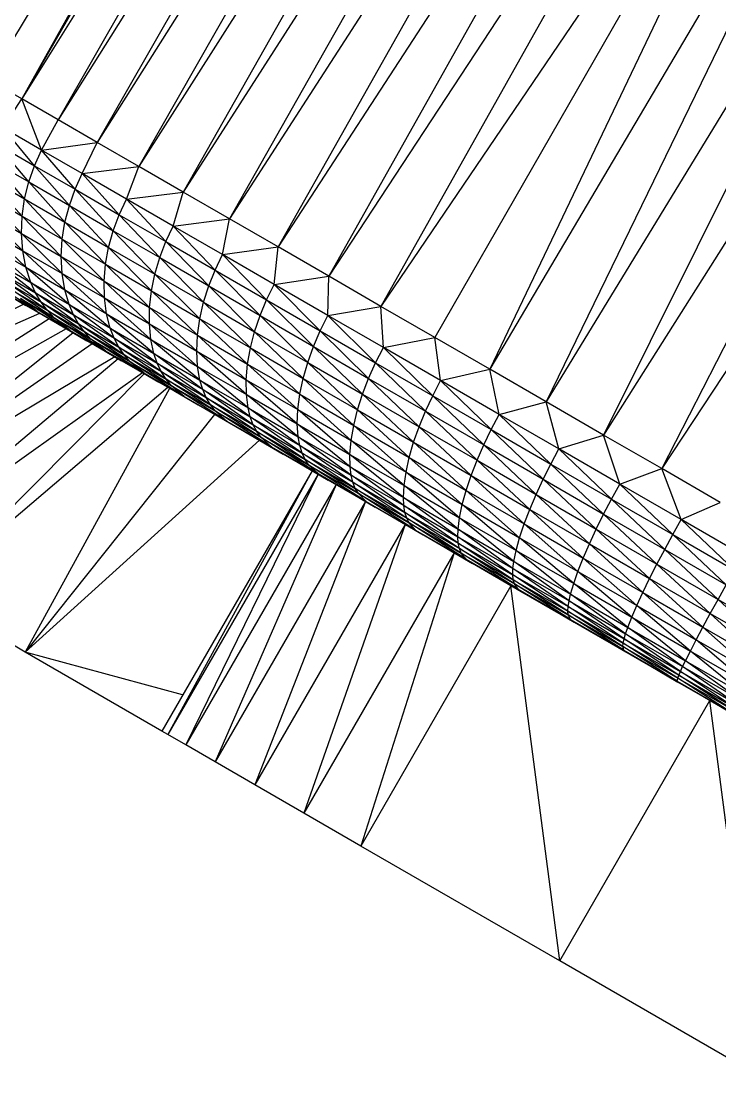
# Model space of a CAD drawing. Extents: x -94 to 59, y -4 to 130.
# Drawn here: x 29.14 to 33.1, y 52.22 to 58.19 of the extents above; entities that cross this region are included whole.
import ezdxf

# ---------------------------------------------------------------- set-up
doc = ezdxf.new("R2010")
doc.units = 0
doc.layers.get('0').update_dxf_attribs({"linetype": 'continuous'})

# ---------------------------------------------------------------- blocks, each defined once
blk = doc.blocks.new('SHAPE2DVIEW')
at = {"color": 0}
for p, q in [((32.3463, 63.461), (28.9594, 57.8547)), ((32.3463, 63.461), (29.1477, 57.746)), ((32.3751, 63.3618), (29.1477, 57.746)), ((32.4766, 63.0743), (29.1477, 57.746)), ((32.4766, 63.0743), (29.3526, 57.6277)), ((32.592, 62.7768), (29.3526, 57.6277)), ((32.592, 62.7768), (29.5737, 57.5001)), ((32.7216, 62.4708), (29.5737, 57.5001)), ((32.7216, 62.4708), (29.8098, 57.3637)), ((32.8657, 62.1579), (29.8098, 57.3637)), ((32.8657, 62.1579), (30.06, 57.2193)), ((33.0246, 61.8395), (30.06, 57.2193)), ((33.0246, 61.8395), (30.3231, 57.0674)), ((33.1984, 61.517), (30.3231, 57.0674)), ((33.1984, 61.517), (30.5981, 56.9086)), ((33.3869, 61.1912), (30.5981, 56.9086)), ((33.3869, 61.1912), (30.8841, 56.7435)), ((33.5899, 60.8634), (30.8841, 56.7435)), ((33.5899, 60.8634), (31.1798, 56.5727)), ((33.837, 60.4908), (31.1798, 56.5727)), ((33.837, 60.4908), (31.4844, 56.3969)), ((33.837, 60.4908), (31.7966, 56.2166)), ((34.1013, 60.1183), (31.7966, 56.2166)), ((34.1013, 60.1183), (32.1155, 56.0325)), ((34.3813, 59.7475), (32.1155, 56.0325)), ((34.3813, 59.7475), (32.4399, 55.8452)), ((34.6756, 59.3796), (32.4399, 55.8452)), ((34.6756, 59.3796), (32.7684, 55.6556)), ((34.9827, 59.0162), (32.7684, 55.6556)), ((29.1477, 57.746), (28.9594, 57.8547)), ((29.0423, 57.5818), (29.1477, 57.746)), ((29.3526, 57.6277), (29.1477, 57.746)), ((29.2589, 57.4568), (29.1477, 57.746)), ((29.2589, 57.4568), (29.3526, 57.6277)), ((29.5737, 57.5001), (29.3526, 57.6277)), ((29.2589, 57.4568), (29.0423, 57.5818)), ((29.2192, 57.3681), (29.0423, 57.5818)), ((29.0031, 57.4928), (29.2192, 57.3681)), ((29.1868, 57.2761), (29.0031, 57.4928)), ((29.2192, 57.3681), (29.2589, 57.4568)), ((29.2589, 57.4568), (29.5737, 57.5001)), ((29.49, 57.3234), (29.2589, 57.4568)), ((29.4499, 57.2349), (29.2589, 57.4568)), ((29.49, 57.3234), (29.5737, 57.5001)), ((29.8098, 57.3637), (29.5737, 57.5001)), ((28.9717, 57.4003), (29.1868, 57.2761)), ((29.1632, 57.1808), (28.9717, 57.4003)), ((29.1868, 57.2761), (29.2192, 57.3681)), ((29.2192, 57.3681), (29.4499, 57.2349)), ((29.4168, 57.1433), (29.2192, 57.3681)), ((29.4499, 57.2349), (29.49, 57.3234)), ((29.49, 57.3234), (29.8098, 57.3637)), ((29.7394, 57.1793), (29.49, 57.3234)), ((29.6988, 57.0912), (29.49, 57.3234)), ((29.7394, 57.1793), (29.8098, 57.3637)), ((30.06, 57.2193), (29.8098, 57.3637)), ((28.9495, 57.3043), (29.1632, 57.1808)), ((29.1495, 57.0831), (28.9495, 57.3043)), ((29.1632, 57.1808), (29.1868, 57.2761)), ((29.1868, 57.2761), (29.4168, 57.1433)), ((29.392, 57.0488), (29.1868, 57.2761)), ((28.9375, 57.2055), (29.1495, 57.0831)), ((29.1462, 56.9844), (28.9375, 57.2055)), ((29.4168, 57.1433), (29.4499, 57.2349)), ((29.4499, 57.2349), (29.6988, 57.0912)), ((29.6648, 57.0002), (29.4499, 57.2349)), ((29.7394, 57.1793), (30.06, 57.2193)), ((30.0043, 57.0264), (30.06, 57.2193)), ((30.3231, 57.0674), (30.06, 57.2193)), ((29.1495, 57.0831), (29.1632, 57.1808)), ((29.1632, 57.1808), (29.392, 57.0488)), ((29.3766, 56.9519), (29.1632, 57.1808)), ((29.6988, 57.0912), (29.7394, 57.1793)), ((30.0043, 57.0264), (29.7394, 57.1793)), ((29.9631, 56.9386), (29.7394, 57.1793)), ((28.9364, 57.1055), (29.1462, 56.9844)), ((29.1535, 56.887), (28.9364, 57.1055)), ((29.392, 57.0488), (29.4168, 57.1433)), ((29.4168, 57.1433), (29.6648, 57.0002)), ((29.6386, 56.9064), (29.4168, 57.1433)), ((29.6648, 57.0002), (29.6988, 57.0912)), ((29.6988, 57.0912), (29.9631, 56.9386)), ((29.9281, 56.8481), (29.6988, 57.0912)), ((29.1462, 56.9844), (29.1495, 57.0831)), ((29.1495, 57.0831), (29.3766, 56.9519)), ((29.3712, 56.8545), (29.1495, 57.0831)), ((29.3766, 56.9519), (29.392, 57.0488)), ((29.392, 57.0488), (29.6386, 56.9064)), ((29.6213, 56.8107), (29.392, 57.0488)), ((29.9631, 56.9386), (30.0043, 57.0264)), ((30.0043, 57.0264), (30.3231, 57.0674)), ((30.2834, 56.8653), (30.0043, 57.0264)), ((30.2416, 56.7778), (30.0043, 57.0264)), ((30.2834, 56.8653), (30.3231, 57.0674)), ((30.5981, 56.9086), (30.3231, 57.0674)), ((28.9463, 57.0066), (29.1535, 56.887)), ((29.1712, 56.7939), (28.9463, 57.0066)), ((29.1462, 56.9844), (29.3712, 56.8545)), ((29.376, 56.7585), (29.1462, 56.9844)), ((29.1535, 56.887), (29.1462, 56.9844)), ((29.6386, 56.9064), (29.6648, 57.0002)), ((29.6648, 57.0002), (29.9281, 56.8481)), ((29.9004, 56.7552), (29.6648, 57.0002)), ((28.9669, 56.9118), (29.1712, 56.7939)), ((29.1988, 56.7079), (28.9669, 56.9118)), ((29.3712, 56.8545), (29.3766, 56.9519)), ((29.3766, 56.9519), (29.6213, 56.8107)), ((29.6135, 56.7146), (29.3766, 56.9519)), ((29.6213, 56.8107), (29.6386, 56.9064)), ((29.6386, 56.9064), (29.9004, 56.7552)), ((29.8811, 56.6607), (29.6386, 56.9064)), ((29.9281, 56.8481), (29.9631, 56.9386)), ((29.9631, 56.9386), (30.2416, 56.7778)), ((30.2055, 56.6879), (29.9631, 56.9386)), ((30.2834, 56.8653), (30.5981, 56.9086)), ((30.5754, 56.6967), (30.5981, 56.9086)), ((30.8841, 56.7435), (30.5981, 56.9086)), ((29.1535, 56.887), (29.376, 56.7585)), ((29.3909, 56.6671), (29.1535, 56.887)), ((29.1712, 56.7939), (29.1535, 56.887)), ((29.3712, 56.8545), (29.6135, 56.7146)), ((29.6154, 56.6203), (29.3712, 56.8545)), ((29.376, 56.7585), (29.3712, 56.8545)), ((29.9004, 56.7552), (29.9281, 56.8481)), ((29.9281, 56.8481), (30.2055, 56.6879)), ((30.1763, 56.596), (29.9281, 56.8481)), ((30.2416, 56.7778), (30.2834, 56.8653)), ((30.5754, 56.6967), (30.2834, 56.8653)), ((30.533, 56.6095), (30.2834, 56.8653)), ((28.9976, 56.8241), (29.1988, 56.7079)), ((29.2255, 56.6493), (28.9976, 56.8241)), ((29.1712, 56.7939), (29.3909, 56.6671)), ((29.4153, 56.5829), (29.1712, 56.7939)), ((29.1988, 56.7079), (29.1712, 56.7939)), ((29.6135, 56.7146), (29.6213, 56.8107)), ((29.6213, 56.8107), (29.8811, 56.6607)), ((29.8707, 56.5661), (29.6213, 56.8107)), ((28.9109, 56.731), (29.1702, 56.5783)), ((29.0267, 56.764), (29.2255, 56.6493)), ((29.2569, 56.5962), (29.0267, 56.764)), ((29.376, 56.7585), (29.6154, 56.6203)), ((29.6271, 56.5307), (29.376, 56.7585)), ((29.3909, 56.6671), (29.376, 56.7585)), ((29.8811, 56.6607), (29.9004, 56.7552)), ((29.9004, 56.7552), (30.1763, 56.596)), ((30.1548, 56.5027), (29.9004, 56.7552)), ((30.2055, 56.6879), (30.2416, 56.7778)), ((30.2416, 56.7778), (30.533, 56.6095)), ((30.4959, 56.5203), (30.2416, 56.7778)), ((30.5754, 56.6967), (30.8841, 56.7435)), ((30.8792, 56.5213), (30.8841, 56.7435)), ((31.1798, 56.5727), (30.8841, 56.7435)), ((29.2344, 56.5442), (28.9665, 56.7179)), ((29.0606, 56.7095), (29.2569, 56.5962)), ((29.2927, 56.5487), (29.0606, 56.7095)), ((29.1988, 56.7079), (29.4153, 56.5829)), ((29.4396, 56.5257), (29.1988, 56.7079)), ((29.2255, 56.6493), (29.1988, 56.7079)), ((29.3909, 56.6671), (29.6271, 56.5307)), ((29.6481, 56.4485), (29.3909, 56.6671)), ((29.4153, 56.5829), (29.3909, 56.6671)), ((29.6135, 56.7146), (29.8707, 56.5661)), ((29.8697, 56.4735), (29.6135, 56.7146)), ((29.6154, 56.6203), (29.6135, 56.7146)), ((30.1763, 56.596), (30.2055, 56.6879)), ((30.2055, 56.6879), (30.4959, 56.5203)), ((30.465, 56.4293), (30.2055, 56.6879)), ((30.533, 56.6095), (30.5754, 56.6967)), ((30.8792, 56.5213), (30.5754, 56.6967)), ((30.8362, 56.4345), (30.5754, 56.6967)), ((29.1702, 56.5783), (29.0208, 56.6646)), ((29.0644, 56.6423), (29.1702, 56.5783)), ((29.0644, 56.6423), (29.3356, 56.4828)), ((29.0644, 56.6423), (29.2344, 56.5442)), ((29.0989, 56.6606), (29.2927, 56.5487)), ((29.3323, 56.5067), (29.0989, 56.6606)), ((29.141, 56.6172), (29.3323, 56.5067)), ((29.4205, 56.4368), (29.141, 56.6172)), ((29.2344, 56.5442), (29.141, 56.6172)), ((29.2255, 56.6493), (29.4396, 56.5257)), ((29.4685, 56.474), (29.2255, 56.6493)), ((29.2569, 56.5962), (29.2255, 56.6493)), ((29.6154, 56.6203), (29.8697, 56.4735)), ((29.8779, 56.3859), (29.6154, 56.6203)), ((29.6271, 56.5307), (29.6154, 56.6203)), ((29.8707, 56.5661), (29.8811, 56.6607)), ((29.8811, 56.6607), (30.1548, 56.5027)), ((30.1417, 56.4096), (29.8811, 56.6607)), ((30.4959, 56.5203), (30.533, 56.6095)), ((30.533, 56.6095), (30.8362, 56.4345)), ((30.7979, 56.346), (30.533, 56.6095)), ((29.1599, 56.5842), (27.6017, 55.8157)), ((29.3356, 56.4828), (29.1702, 56.5783)), ((29.2569, 56.5962), (29.4685, 56.474)), ((29.5017, 56.428), (29.2569, 56.5962)), ((29.2927, 56.5487), (29.2569, 56.5962)), ((29.2927, 56.5487), (29.5017, 56.428)), ((29.5387, 56.3875), (29.2927, 56.5487)), ((29.3323, 56.5067), (29.2927, 56.5487)), ((29.4153, 56.5829), (29.6481, 56.4485)), ((29.6696, 56.3928), (29.4153, 56.5829)), ((29.4396, 56.5257), (29.4153, 56.5829)), ((29.8697, 56.4735), (29.8707, 56.5661)), ((29.8707, 56.5661), (30.1417, 56.4096)), ((30.1375, 56.3189), (29.8707, 56.5661)), ((30.1548, 56.5027), (30.1763, 56.596)), ((30.1763, 56.596), (30.465, 56.4293)), ((30.4412, 56.3373), (30.1763, 56.596)), ((30.8792, 56.5213), (31.1798, 56.5727)), ((31.4844, 56.3969), (31.1798, 56.5727)), ((31.1935, 56.3398), (31.1798, 56.5727)), ((29.2483, 56.5332), (27.6017, 55.8157)), ((29.3025, 56.5019), (27.8344, 55.5658)), ((29.2344, 56.5442), (29.3356, 56.4828)), ((29.2344, 56.5442), (29.5165, 56.3784)), ((29.2344, 56.5442), (29.4205, 56.4368)), ((29.3323, 56.5067), (29.5387, 56.3875)), ((29.6218, 56.3206), (29.3323, 56.5067)), ((29.4205, 56.4368), (29.3323, 56.5067)), ((29.4396, 56.5257), (29.6696, 56.3928)), ((29.6958, 56.3428), (29.4396, 56.5257)), ((29.4685, 56.474), (29.4396, 56.5257)), ((29.6271, 56.5307), (29.8779, 56.3859)), ((29.8952, 56.3058), (29.6271, 56.5307)), ((29.6481, 56.4485), (29.6271, 56.5307)), ((30.1417, 56.4096), (30.1548, 56.5027)), ((30.1548, 56.5027), (30.4412, 56.3373)), ((30.4254, 56.2458), (30.1548, 56.5027)), ((30.465, 56.4293), (30.4959, 56.5203)), ((30.4959, 56.5203), (30.7979, 56.346)), ((30.7653, 56.2559), (30.4959, 56.5203)), ((30.8362, 56.4345), (30.8792, 56.5213)), ((31.1935, 56.3398), (30.8792, 56.5213)), ((31.1498, 56.2534), (30.8792, 56.5213)), ((29.3994, 56.446), (27.8344, 55.5658)), ((29.5165, 56.3784), (29.3356, 56.4828)), ((29.4205, 56.4368), (29.5165, 56.3784)), ((29.4205, 56.4368), (29.7125, 56.2652)), ((29.4205, 56.4368), (29.6218, 56.3206)), ((29.4685, 56.474), (29.6958, 56.3428)), ((29.7262, 56.2985), (29.4685, 56.474)), ((29.5017, 56.428), (29.4685, 56.474)), ((29.6481, 56.4485), (29.8952, 56.3058)), ((29.9139, 56.2518), (29.6481, 56.4485)), ((29.6696, 56.3928), (29.6481, 56.4485)), ((29.8697, 56.4735), (30.1375, 56.3189)), ((30.1422, 56.2333), (29.8697, 56.4735)), ((29.8779, 56.3859), (29.8697, 56.4735)), ((30.4412, 56.3373), (30.465, 56.4293)), ((30.465, 56.4293), (30.7653, 56.2559)), ((30.7392, 56.1653), (30.465, 56.4293)), ((30.7979, 56.346), (30.8362, 56.4345)), ((30.8362, 56.4345), (31.1498, 56.2534)), ((31.1103, 56.1656), (30.8362, 56.4345)), ((29.4381, 56.4237), (28.0811, 55.3405)), ((29.5017, 56.428), (29.7262, 56.2985)), ((29.7603, 56.2596), (29.5017, 56.428)), ((29.5387, 56.3875), (29.5017, 56.428)), ((29.7125, 56.2652), (29.5165, 56.3784)), ((29.5387, 56.3875), (29.7603, 56.2596)), ((29.8376, 56.196), (29.5387, 56.3875)), ((29.6218, 56.3206), (29.5387, 56.3875)), ((29.6696, 56.3928), (29.9139, 56.2518)), ((29.9371, 56.2035), (29.6696, 56.3928)), ((29.6958, 56.3428), (29.6696, 56.3928)), ((29.8779, 56.3859), (30.1422, 56.2333)), ((30.1556, 56.1555), (29.8779, 56.3859)), ((29.8952, 56.3058), (29.8779, 56.3859)), ((30.1375, 56.3189), (30.1417, 56.4096)), ((30.1417, 56.4096), (30.4254, 56.2458)), ((30.4178, 56.1571), (30.1417, 56.4096)), ((31.1935, 56.3398), (31.4844, 56.3969)), ((31.7966, 56.2166), (31.4844, 56.3969)), ((31.5171, 56.153), (31.4844, 56.3969)), ((29.5462, 56.3612), (28.0811, 55.3405)), ((29.6218, 56.3206), (29.7125, 56.2652)), ((29.6218, 56.3206), (29.9225, 56.1439)), ((29.6218, 56.3206), (29.8376, 56.196)), ((29.6958, 56.3428), (29.9371, 56.2035)), ((29.9645, 56.1609), (29.6958, 56.3428)), ((29.7262, 56.2985), (29.6958, 56.3428)), ((30.1375, 56.3189), (30.4178, 56.1571)), ((30.4187, 56.0737), (30.1375, 56.3189)), ((30.1422, 56.2333), (30.1375, 56.3189)), ((30.4254, 56.2458), (30.4412, 56.3373)), ((30.4412, 56.3373), (30.7392, 56.1653)), ((30.7204, 56.0755), (30.4412, 56.3373)), ((30.7653, 56.2559), (30.7979, 56.346)), ((30.7979, 56.346), (31.1103, 56.1656)), ((31.0759, 56.0765), (30.7979, 56.346)), ((31.1498, 56.2534), (31.1935, 56.3398)), ((31.5171, 56.153), (31.1935, 56.3398)), ((31.4728, 56.067), (31.1935, 56.3398)), ((29.675, 56.2868), (28.0811, 55.3405)), ((29.6933, 56.2763), (28.3401, 55.1372)), ((29.9225, 56.1439), (29.7125, 56.2652)), ((29.7262, 56.2985), (29.9645, 56.1609)), ((29.9956, 56.1238), (29.7262, 56.2985)), ((29.7603, 56.2596), (29.7262, 56.2985)), ((29.7603, 56.2596), (29.9956, 56.1238)), ((30.0668, 56.0637), (29.7603, 56.2596)), ((29.8376, 56.196), (29.7603, 56.2596)), ((29.8952, 56.3058), (30.1556, 56.1555)), ((30.1712, 56.1032), (29.8952, 56.3058)), ((29.9139, 56.2518), (29.8952, 56.3058)), ((29.9139, 56.2518), (30.1712, 56.1032)), ((30.1913, 56.0567), (29.9139, 56.2518)), ((29.9371, 56.2035), (29.9139, 56.2518)), ((30.7392, 56.1653), (30.7653, 56.2559)), ((30.7653, 56.2559), (31.0759, 56.0765)), ((31.0475, 55.9873), (30.7653, 56.2559)), ((31.1103, 56.1656), (31.1498, 56.2534)), ((31.1498, 56.2534), (31.4728, 56.067)), ((31.4321, 55.9798), (31.1498, 56.2534)), ((29.8301, 56.1973), (28.3401, 55.1372)), ((29.8404, 56.1913), (28.6094, 54.9524)), ((29.8376, 56.196), (29.9225, 56.1439)), ((29.8376, 56.196), (30.1455, 56.0152)), ((29.8376, 56.196), (30.0668, 56.0637)), ((29.9371, 56.2035), (30.1913, 56.0567)), ((30.2156, 56.0159), (29.9371, 56.2035)), ((29.9645, 56.1609), (29.9371, 56.2035)), ((30.1422, 56.2333), (30.4187, 56.0737)), ((30.4281, 55.9982), (30.1422, 56.2333)), ((30.1556, 56.1555), (30.1422, 56.2333)), ((30.4178, 56.1571), (30.4254, 56.2458)), ((30.4254, 56.2458), (30.7204, 56.0755)), ((30.7093, 55.9887), (30.4254, 56.2458)), ((31.5171, 56.153), (31.7966, 56.2166)), ((32.1155, 56.0325), (31.7966, 56.2166)), ((31.8488, 55.9615), (31.7966, 56.2166)), ((30.1455, 56.0152), (29.9225, 56.1439)), ((29.9645, 56.1609), (30.2156, 56.0159)), ((30.2435, 55.9807), (29.9645, 56.1609)), ((29.9956, 56.1238), (29.9645, 56.1609)), ((30.1556, 56.1555), (30.4281, 55.9982)), ((30.4406, 55.9478), (30.1556, 56.1555)), ((30.1712, 56.1032), (30.1556, 56.1555)), ((30.4178, 56.1571), (30.7093, 55.9887)), ((30.7063, 55.9076), (30.4178, 56.1571)), ((30.4187, 56.0737), (30.4178, 56.1571)), ((30.7204, 56.0755), (30.7392, 56.1653)), ((30.7392, 56.1653), (31.0475, 55.9873)), ((31.0256, 55.8993), (30.7392, 56.1653)), ((31.0759, 56.0765), (31.1103, 56.1656)), ((31.1103, 56.1656), (31.4321, 55.9798)), ((31.3958, 55.8919), (31.1103, 56.1656)), ((31.4728, 56.067), (31.5171, 56.153)), ((31.8488, 55.9615), (31.5171, 56.153)), ((31.8038, 55.8759), (31.5171, 56.153)), ((29.9735, 56.1145), (28.6094, 54.9524)), ((29.9839, 56.1085), (29.1667, 54.6173)), ((29.9956, 56.1238), (30.2435, 55.9807)), ((30.3082, 55.9243), (29.9956, 56.1238)), ((30.0668, 56.0637), (29.9956, 56.1238)), ((30.1712, 56.1032), (30.4406, 55.9478)), ((30.4574, 55.9031), (30.1712, 56.1032)), ((30.1913, 56.0567), (30.1712, 56.1032)), ((30.4187, 56.0737), (30.7063, 55.9076)), ((30.7115, 55.8345), (30.4187, 56.0737)), ((30.4281, 55.9982), (30.4187, 56.0737)), ((30.7093, 55.9887), (30.7204, 56.0755)), ((30.7204, 56.0755), (31.0256, 55.8993)), ((31.011, 55.8146), (30.7204, 56.0755)), ((31.0475, 55.9873), (31.0759, 56.0765)), ((31.0759, 56.0765), (31.3958, 55.8919)), ((31.3649, 55.804), (31.0759, 56.0765)), ((30.0668, 56.0637), (30.1455, 56.0152)), ((30.0668, 56.0637), (30.3805, 55.8796)), ((30.0668, 56.0637), (30.3082, 55.9243)), ((30.3805, 55.8796), (30.1455, 56.0152)), ((30.1913, 56.0567), (30.4574, 55.9031)), ((30.4783, 55.8642), (30.1913, 56.0567)), ((30.2156, 56.0159), (30.1913, 56.0567)), ((30.2156, 56.0159), (30.4783, 55.8642)), ((30.5029, 55.8309), (30.2156, 56.0159)), ((30.2435, 55.9807), (30.2156, 56.0159)), ((31.4321, 55.9798), (31.4728, 56.067)), ((31.4728, 56.067), (31.8038, 55.8759)), ((31.7618, 55.7894), (31.4728, 56.067)), ((31.8488, 55.9615), (32.1155, 56.0325)), ((32.4399, 55.8452), (32.1155, 56.0325)), ((32.1872, 55.7661), (32.1155, 56.0325)), ((30.2389, 55.9613), (29.1667, 54.6173)), ((30.2435, 55.9807), (30.5029, 55.8309)), ((30.5609, 55.7784), (30.2435, 55.9807)), ((30.3082, 55.9243), (30.2435, 55.9807)), ((30.4281, 55.9982), (30.7115, 55.8345)), ((30.7207, 55.786), (30.4281, 55.9982)), ((30.4406, 55.9478), (30.4281, 55.9982)), ((30.7063, 55.9076), (30.7093, 55.9887)), ((30.7093, 55.9887), (31.011, 55.8146)), ((31.004, 55.7358), (30.7093, 55.9887)), ((31.0256, 55.8993), (31.0475, 55.9873)), ((31.0475, 55.9873), (31.3649, 55.804)), ((31.3399, 55.7178), (31.0475, 55.9873)), ((31.3958, 55.8919), (31.4321, 55.9798)), ((31.4321, 55.9798), (31.7618, 55.7894)), ((31.7237, 55.7026), (31.4321, 55.9798)), ((31.8038, 55.8759), (31.8488, 55.9615)), ((32.1872, 55.7661), (31.8488, 55.9615)), ((32.1415, 55.6809), (31.8488, 55.9615)), ((30.3082, 55.9243), (30.3805, 55.8796)), ((30.3082, 55.9243), (30.6263, 55.7376)), ((30.3082, 55.9243), (30.5609, 55.7784)), ((30.4406, 55.9478), (30.7207, 55.786)), ((30.7342, 55.7433), (30.4406, 55.9478)), ((30.4574, 55.9031), (30.4406, 55.9478)), ((30.4574, 55.9031), (30.7342, 55.7433)), ((30.7516, 55.7064), (30.4574, 55.9031)), ((30.4783, 55.8642), (30.4574, 55.9031)), ((30.7063, 55.9076), (31.004, 55.7358)), ((31.0048, 55.6652), (30.7063, 55.9076)), ((30.7115, 55.8345), (30.7063, 55.9076)), ((31.011, 55.8146), (31.0256, 55.8993)), ((31.0256, 55.8993), (31.3399, 55.7178)), ((31.3216, 55.6353), (31.0256, 55.8993)), ((31.3649, 55.804), (31.3958, 55.8919)), ((31.3958, 55.8919), (31.7237, 55.7026)), ((31.6902, 55.6162), (31.3958, 55.8919)), ((30.6263, 55.7376), (30.3805, 55.8796)), ((30.4783, 55.8642), (30.7516, 55.7064)), ((30.7727, 55.6751), (30.4783, 55.8642)), ((30.5029, 55.8309), (30.4783, 55.8642)), ((30.7115, 55.8345), (31.0048, 55.6652)), ((31.0106, 55.6187), (30.7115, 55.8345)), ((30.7207, 55.786), (30.7115, 55.8345)), ((31.7618, 55.7894), (31.8038, 55.8759)), ((31.8038, 55.8759), (32.1415, 55.6809)), ((32.0983, 55.5952), (31.8038, 55.8759)), ((32.1872, 55.7661), (32.4399, 55.8452)), ((32.7684, 55.6556), (32.4399, 55.8452)), ((32.5309, 55.5677), (32.4399, 55.8452)), ((30.4921, 55.8151), (29.1667, 54.6173)), ((30.5029, 55.8309), (30.7727, 55.6751)), ((30.8237, 55.6266), (30.5029, 55.8309)), ((30.5609, 55.7784), (30.5029, 55.8309)), ((30.5609, 55.7784), (30.6263, 55.7376)), ((30.5609, 55.7784), (30.8821, 55.5899)), ((30.5609, 55.7784), (30.8237, 55.6266)), ((30.7207, 55.786), (31.0106, 55.6187)), ((31.0205, 55.578), (30.7207, 55.786)), ((30.7342, 55.7433), (30.7207, 55.786)), ((31.004, 55.7358), (31.011, 55.8146)), ((31.011, 55.8146), (31.3216, 55.6353)), ((31.3104, 55.5588), (31.011, 55.8146)), ((31.3399, 55.7178), (31.3649, 55.804)), ((31.3649, 55.804), (31.6902, 55.6162)), ((31.662, 55.5319), (31.3649, 55.804)), ((31.7237, 55.7026), (31.7618, 55.7894)), ((31.7618, 55.7894), (32.0983, 55.5952)), ((32.0583, 55.5094), (31.7618, 55.7894)), ((30.8821, 55.5899), (30.6263, 55.7376)), ((30.7342, 55.7433), (31.0205, 55.578)), ((31.0344, 55.5432), (30.7342, 55.7433)), ((30.7516, 55.7064), (30.7342, 55.7433)), ((31.004, 55.7358), (31.3104, 55.5588)), ((31.3068, 55.4909), (31.004, 55.7358)), ((31.0048, 55.6652), (31.004, 55.7358)), ((31.3216, 55.6353), (31.3399, 55.7178)), ((31.3399, 55.7178), (31.662, 55.5319)), ((31.6399, 55.4515), (31.3399, 55.7178)), ((32.1415, 55.6809), (32.1872, 55.7661)), ((32.5309, 55.5677), (32.1872, 55.7661)), ((32.4845, 55.4829), (32.1872, 55.7661)), ((30.7516, 55.7064), (31.0344, 55.5432)), ((31.0519, 55.5139), (30.7516, 55.7064)), ((30.7727, 55.6751), (30.7516, 55.7064)), ((30.7727, 55.6751), (31.0519, 55.5139)), ((31.0956, 55.4697), (30.7727, 55.6751)), ((30.8237, 55.6266), (30.7727, 55.6751)), ((31.0048, 55.6652), (31.3068, 55.4909)), ((31.309, 55.4464), (31.0048, 55.6652)), ((31.0106, 55.6187), (31.0048, 55.6652)), ((31.6902, 55.6162), (31.7237, 55.7026)), ((31.7237, 55.7026), (32.0583, 55.5094)), ((32.0222, 55.4246), (31.7237, 55.7026)), ((32.0983, 55.5952), (32.1415, 55.6809)), ((32.1415, 55.6809), (32.4845, 55.4829)), ((32.44, 55.3979), (32.1415, 55.6809)), ((32.5309, 55.5677), (32.7684, 55.6556)), ((33.0997, 55.4643), (32.7684, 55.6556)), ((32.8784, 55.3671), (32.7684, 55.6556)), ((30.7898, 55.6432), (29.9398, 54.171)), ((30.7898, 55.6432), (29.9741, 54.1512)), ((30.8241, 55.6234), (29.9741, 54.1512)), ((30.8241, 55.6234), (30.0756, 54.0926)), ((30.8237, 55.6266), (30.8821, 55.5899)), ((30.8237, 55.6266), (31.1467, 55.4372)), ((30.8237, 55.6266), (31.0956, 55.4697)), ((31.0106, 55.6187), (31.309, 55.4464)), ((31.3153, 55.4078), (31.0106, 55.6187)), ((31.0205, 55.578), (31.0106, 55.6187)), ((31.3104, 55.5588), (31.3216, 55.6353)), ((31.3216, 55.6353), (31.6399, 55.4515)), ((31.6245, 55.3775), (31.3216, 55.6353)), ((31.662, 55.5319), (31.6902, 55.6162)), ((31.6902, 55.6162), (32.0222, 55.4246)), ((31.9907, 55.3421), (31.6902, 55.6162)), ((32.0583, 55.5094), (32.0983, 55.5952)), ((32.0983, 55.5952), (32.44, 55.3979)), ((32.398, 55.3132), (32.0983, 55.5952)), ((30.9256, 55.5648), (30.0756, 54.0926)), ((30.9256, 55.5648), (30.2415, 53.9968)), ((31.1467, 55.4372), (30.8821, 55.5899)), ((31.0205, 55.578), (31.3153, 55.4078)), ((31.3256, 55.3751), (31.0205, 55.578)), ((31.0344, 55.5432), (31.0205, 55.578)), ((31.0344, 55.5432), (31.3256, 55.3751)), ((31.3393, 55.348), (31.0344, 55.5432)), ((31.0519, 55.5139), (31.0344, 55.5432)), ((31.3068, 55.4909), (31.3104, 55.5588)), ((31.3104, 55.5588), (31.6245, 55.3775)), ((31.6162, 55.3122), (31.3104, 55.5588)), ((32.4845, 55.4829), (32.5309, 55.5677)), ((32.8784, 55.3671), (32.5309, 55.5677)), ((32.8313, 55.2827), (32.5309, 55.5677)), ((31.0519, 55.5139), (31.3393, 55.348)), ((31.3756, 55.308), (31.0519, 55.5139)), ((31.0956, 55.4697), (31.0519, 55.5139)), ((31.3068, 55.4909), (31.6162, 55.3122)), ((31.6149, 55.2698), (31.3068, 55.4909)), ((31.309, 55.4464), (31.3068, 55.4909)), ((31.6399, 55.4515), (31.662, 55.5319)), ((31.662, 55.5319), (31.9907, 55.3421)), ((31.9647, 55.2639), (31.662, 55.5319)), ((32.0222, 55.4246), (32.0583, 55.5094)), ((32.0583, 55.5094), (32.398, 55.3132)), ((32.3593, 55.2299), (32.0583, 55.5094)), ((32.44, 55.3979), (32.4845, 55.4829)), ((32.4845, 55.4829), (32.8313, 55.2827)), ((32.7854, 55.1984), (32.4845, 55.4829)), ((31.0915, 55.469), (30.2415, 53.9968)), ((31.0915, 55.469), (30.4666, 53.8668)), ((31.0956, 55.4697), (31.1467, 55.4372)), ((31.0956, 55.4697), (31.4191, 55.2799)), ((31.0956, 55.4697), (31.3756, 55.308)), ((31.4191, 55.2799), (31.1467, 55.4372)), ((31.309, 55.4464), (31.6149, 55.2698)), ((31.6175, 55.2333), (31.309, 55.4464)), ((31.3153, 55.4078), (31.309, 55.4464)), ((31.6245, 55.3775), (31.6399, 55.4515)), ((31.6399, 55.4515), (31.9647, 55.2639)), ((31.945, 55.1925), (31.6399, 55.4515)), ((31.9907, 55.3421), (32.0222, 55.4246)), ((32.0222, 55.4246), (32.3593, 55.2299)), ((32.3245, 55.1494), (32.0222, 55.4246)), ((32.8784, 55.3671), (33.0997, 55.4643)), ((31.3153, 55.4078), (31.6175, 55.2333)), ((31.624, 55.2028), (31.3153, 55.4078)), ((31.3256, 55.3751), (31.3153, 55.4078)), ((31.3256, 55.3751), (31.624, 55.2028)), ((31.634, 55.1779), (31.3256, 55.3751)), ((31.3393, 55.348), (31.3256, 55.3751)), ((31.6162, 55.3122), (31.6245, 55.3775)), ((31.6245, 55.3775), (31.945, 55.1925)), ((31.932, 55.1299), (31.6245, 55.3775)), ((32.398, 55.3132), (32.44, 55.3979)), ((32.44, 55.3979), (32.7854, 55.1984)), ((32.7415, 55.1149), (32.44, 55.3979)), ((32.8313, 55.2827), (32.8784, 55.3671)), ((33.2282, 55.1651), (32.8784, 55.3671)), ((33.1803, 55.0811), (32.8784, 55.3671)), ((31.3166, 55.3391), (30.4666, 53.8668)), ((31.3166, 55.3391), (30.7442, 53.7066)), ((31.3393, 55.348), (31.634, 55.1779)), ((31.6625, 55.1423), (31.3393, 55.348)), ((31.3756, 55.308), (31.3393, 55.348)), ((31.3756, 55.308), (31.4191, 55.2799)), ((31.3756, 55.308), (31.6984, 55.1187)), ((31.3756, 55.308), (31.6625, 55.1423)), ((31.6149, 55.2698), (31.6162, 55.3122)), ((31.6162, 55.3122), (31.932, 55.1299)), ((31.927, 55.0896), (31.6162, 55.3122)), ((31.9647, 55.2639), (31.9907, 55.3421)), ((31.9907, 55.3421), (32.3245, 55.1494)), ((32.2946, 55.0735), (31.9907, 55.3421)), ((32.3593, 55.2299), (32.398, 55.3132)), ((32.398, 55.3132), (32.7415, 55.1149)), ((32.7001, 55.0332), (32.398, 55.3132)), ((31.6984, 55.1187), (31.4191, 55.2799)), ((31.6149, 55.2698), (31.927, 55.0896)), ((31.9259, 55.0553), (31.6149, 55.2698)), ((31.6175, 55.2333), (31.6149, 55.2698)), ((31.945, 55.1925), (31.9647, 55.2639)), ((31.9647, 55.2639), (32.2946, 55.0735)), ((32.2704, 55.0046), (31.9647, 55.2639)), ((32.7854, 55.1984), (32.8313, 55.2827)), ((32.8313, 55.2827), (33.1803, 55.0811)), ((33.1332, 54.9977), (32.8313, 55.2827)), ((31.5942, 55.1788), (30.7442, 53.7066)), ((31.5942, 55.1788), (31.0657, 53.521)), ((31.5942, 55.1788), (31.5223, 55.2203)), ((31.9157, 54.9932), (31.5942, 55.1788)), ((31.6175, 55.2333), (31.9259, 55.0553)), ((31.9285, 55.0269), (31.6175, 55.2333)), ((31.624, 55.2028), (31.6175, 55.2333)), ((31.624, 55.2028), (31.9285, 55.0269)), ((31.9346, 55.0043), (31.624, 55.2028)), ((31.634, 55.1779), (31.624, 55.2028)), ((31.634, 55.1779), (31.9346, 55.0043)), ((31.9554, 54.9733), (31.634, 55.1779)), ((31.6625, 55.1423), (31.634, 55.1779)), ((31.932, 55.1299), (31.945, 55.1925)), ((31.945, 55.1925), (32.2704, 55.0046)), ((32.2527, 54.9447), (31.945, 55.1925)), ((32.3245, 55.1494), (32.3593, 55.2299)), ((32.3593, 55.2299), (32.7001, 55.0332)), ((32.662, 54.9545), (32.3593, 55.2299)), ((32.7415, 55.1149), (32.7854, 55.1984)), ((32.7854, 55.1984), (33.1332, 54.9977)), ((33.0873, 54.9153), (32.7854, 55.1984)), ((31.6625, 55.1423), (31.6984, 55.1187)), ((31.6625, 55.1423), (31.9833, 54.9541)), ((31.6625, 55.1423), (31.9554, 54.9733)), ((31.9833, 54.9541), (31.6984, 55.1187)), ((31.927, 55.0896), (31.932, 55.1299)), ((31.932, 55.1299), (32.2527, 54.9447)), ((32.244, 54.9066), (31.932, 55.1299)), ((32.2946, 55.0735), (32.3245, 55.1494)), ((32.3245, 55.1494), (32.662, 54.9545)), ((32.6281, 54.8809), (32.3245, 55.1494)), ((31.9259, 55.0553), (31.927, 55.0896)), ((31.927, 55.0896), (32.244, 54.9066)), ((32.239, 54.8745), (31.927, 55.0896)), ((32.2704, 55.0046), (32.2946, 55.0735)), ((32.2946, 55.0735), (32.6281, 54.8809)), ((32.5995, 54.8146), (32.2946, 55.0735)), ((32.7001, 55.0332), (32.7415, 55.1149)), ((32.7415, 55.1149), (33.0873, 54.9153)), ((33.0432, 54.8351), (32.7415, 55.1149)), ((31.9259, 55.0553), (32.239, 54.8745)), ((32.2377, 54.8484), (31.9259, 55.0553)), ((31.9285, 55.0269), (31.9259, 55.0553)), ((31.9285, 55.0269), (32.2377, 54.8484)), ((32.2399, 54.828), (31.9285, 55.0269)), ((31.9346, 55.0043), (31.9285, 55.0269)), ((31.9346, 55.0043), (32.2399, 54.828)), ((32.2528, 54.8016), (31.9346, 55.0043)), ((31.9554, 54.9733), (31.9346, 55.0043)), ((32.2527, 54.9447), (32.2704, 55.0046)), ((32.2704, 55.0046), (32.5995, 54.8146)), ((32.577, 54.7575), (32.2704, 55.0046)), ((32.662, 54.9545), (32.7001, 55.0332)), ((32.7001, 55.0332), (33.0432, 54.8351)), ((33.0017, 54.7584), (32.7001, 55.0332)), ((33.0873, 54.9153), (33.1332, 54.9977)), ((29.1667, 54.6173), (28.6094, 54.9524)), ((31.9157, 54.9932), (31.0657, 53.521)), ((33.0415, 54.3432), (31.9157, 54.9932)), ((32.1915, 52.871), (31.9157, 54.9932)), ((31.9554, 54.9733), (31.9833, 54.9541)), ((31.9554, 54.9733), (32.2727, 54.7871)), ((31.9554, 54.9733), (32.2528, 54.8016)), ((32.2727, 54.7871), (31.9833, 54.9541)), ((32.244, 54.9066), (32.2527, 54.9447)), ((32.2527, 54.9447), (32.577, 54.7575)), ((32.5644, 54.7216), (32.2527, 54.9447)), ((32.6281, 54.8809), (32.662, 54.9545)), ((32.662, 54.9545), (33.0017, 54.7584)), ((32.9638, 54.6871), (32.662, 54.9545)), ((32.239, 54.8745), (32.244, 54.9066)), ((32.244, 54.9066), (32.5644, 54.7216)), ((32.5556, 54.6917), (32.244, 54.9066)), ((32.5995, 54.8146), (32.6281, 54.8809)), ((32.6281, 54.8809), (32.9638, 54.6871)), ((32.9307, 54.6233), (32.6281, 54.8809)), ((33.0432, 54.8351), (33.0873, 54.9153)), ((33.0873, 54.9153), (33.434, 54.7151)), ((33.3872, 54.6365), (33.0873, 54.9153)), ((32.2377, 54.8484), (32.239, 54.8745)), ((32.2377, 54.8484), (32.5504, 54.6679)), ((32.5486, 54.6498), (32.2377, 54.8484)), ((32.2399, 54.828), (32.2377, 54.8484)), ((32.239, 54.8745), (32.5556, 54.6917)), ((32.5504, 54.6679), (32.239, 54.8745)), ((32.2399, 54.828), (32.5486, 54.6498)), ((32.5534, 54.628), (32.2399, 54.828)), ((32.2528, 54.8016), (32.2399, 54.828)), ((33.0017, 54.7584), (33.0432, 54.8351)), ((33.0432, 54.8351), (33.3872, 54.6365)), ((33.3423, 54.5618), (33.0432, 54.8351)), ((32.2528, 54.8016), (32.2727, 54.7871)), ((32.2528, 54.8016), (32.5653, 54.6182)), ((32.2528, 54.8016), (32.5534, 54.628)), ((32.5653, 54.6182), (32.2727, 54.7871)), ((32.577, 54.7575), (32.5995, 54.8146)), ((32.5995, 54.8146), (32.9307, 54.6233)), ((32.9034, 54.5691), (32.5995, 54.8146)), ((32.9638, 54.6871), (33.0017, 54.7584)), ((33.0017, 54.7584), (33.3423, 54.5618)), ((33.3004, 54.4928), (33.0017, 54.7584)), ((32.5556, 54.6917), (32.5644, 54.7216)), ((32.5644, 54.7216), (32.577, 54.7575)), ((32.5644, 54.7216), (32.887, 54.5353)), ((32.8743, 54.5077), (32.5644, 54.7216)), ((32.577, 54.7575), (32.9034, 54.5691)), ((32.887, 54.5353), (32.577, 54.7575)), ((32.5486, 54.6498), (32.5504, 54.6679)), ((32.5486, 54.6498), (32.8593, 54.4704)), ((32.856, 54.4533), (32.5486, 54.6498)), ((32.5534, 54.628), (32.5486, 54.6498)), ((32.5504, 54.6679), (32.5556, 54.6917)), ((32.5504, 54.6679), (32.8651, 54.4862)), ((32.8593, 54.4704), (32.5504, 54.6679)), ((32.5556, 54.6917), (32.8743, 54.5077)), ((32.8651, 54.4862), (32.5556, 54.6917)), ((32.9307, 54.6233), (32.9638, 54.6871)), ((32.9638, 54.6871), (33.3004, 54.4928)), ((33.2628, 54.4316), (32.9638, 54.6871)), ((30.0577, 54.3752), (29.1667, 54.6173)), ((29.9398, 54.171), (29.1667, 54.6173)), ((32.5534, 54.628), (32.5653, 54.6182)), ((32.5534, 54.628), (32.8598, 54.4481)), ((32.5534, 54.628), (32.856, 54.4533)), ((32.8598, 54.4481), (32.5653, 54.6182)), ((32.9034, 54.5691), (32.9307, 54.6233)), ((32.9307, 54.6233), (33.2628, 54.4316)), ((33.2306, 54.3801), (32.9307, 54.6233)), ((32.8743, 54.5077), (32.887, 54.5353)), ((32.887, 54.5353), (32.9034, 54.5691)), ((32.887, 54.5353), (33.2104, 54.3486)), ((33.1938, 54.3232), (32.887, 54.5353)), ((32.9034, 54.5691), (33.2306, 54.3801)), ((33.2104, 54.3486), (32.9034, 54.5691)), ((32.856, 54.4533), (32.8593, 54.4704)), ((32.8593, 54.4704), (32.8651, 54.4862)), ((32.8593, 54.4704), (33.1708, 54.2906)), ((33.1595, 54.2781), (32.8593, 54.4704)), ((32.8651, 54.4862), (32.8743, 54.5077)), ((32.8651, 54.4862), (33.1807, 54.304)), ((33.1708, 54.2906), (32.8651, 54.4862)), ((32.8743, 54.5077), (33.1938, 54.3232)), ((33.1807, 54.304), (32.8743, 54.5077)), ((32.856, 54.4533), (32.8598, 54.4481)), ((32.856, 54.4533), (33.155, 54.2777)), ((32.856, 54.4533), (33.1595, 54.2781)), ((33.155, 54.2777), (32.8598, 54.4481)), ((32.1915, 52.871), (33.0415, 54.3432)), ((33.0959, 54.3118), (33.0415, 54.3432)), ((33.3173, 52.221), (33.0415, 54.3432)), ((29.9741, 54.1512), (29.9398, 54.171)), ((30.0756, 54.0926), (29.9741, 54.1512)), ((30.2415, 53.9968), (30.0756, 54.0926)), ((30.4666, 53.8668), (30.2415, 53.9968)), ((30.7442, 53.7066), (30.4666, 53.8668)), ((31.0657, 53.521), (30.7442, 53.7066)), ((32.1915, 52.871), (31.0657, 53.521)), ((33.3173, 52.221), (32.1915, 52.871))]:
    blk.add_line(p, q, dxfattribs=at)

msp = doc.modelspace()

# ---------------------------------------------------------------- block references
msp.add_blockref('SHAPE2DVIEW', (0, 0))

doc.saveas('drawing.dxf')
